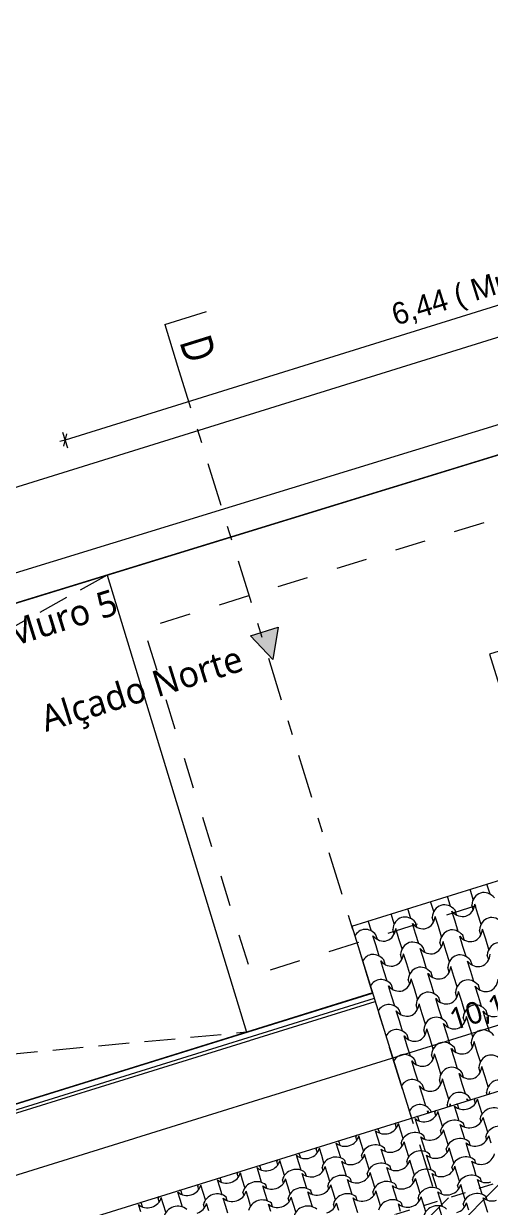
# Model space of a CAD drawing. Header units: metres. Extents: x -111189 to -108577, y -72951 to -72647.
# Drawn here: x -111171.56 to -111168.35, y -72918.07 to -72909.94 of the extents above; entities that cross this region are included whole.
import ezdxf

# ---------------------------------------------------------------- set-up
doc = ezdxf.new("R2010")
doc.units = ezdxf.units.M
doc.header["$MEASUREMENT"] = 0
doc.set_wipeout_variables(frame=1)
for name, pattern in [('Dashed', [0.423333, 0.211667, -0.211667]), ('Escondido', [0.3175, 0.211667, -0.105833]), ('OTK - Traço Ponto', [0.2, 0.1, -0.05, 0, -0.05]), ('OTK - Traço Ponto CORTES_ALÇ', [0.6, 0.3, -0.15, 0, -0.15]), ('Wipeout_Contour', [1, 0, -1])]:
    doc.linetypes.add(name, pattern=pattern)
for name, color, linetype in [('00 - Cotas Implantação', 7, 'Continuous'), ('00 - DESENHO 2D', 7, 'Continuous'), ('00 - Muros - Pormenores', 7, 'Continuous'), ('02 - PASSEIOS', 7, 'Continuous'), ('03 - COBERTURA', 7, 'Continuous'), ('03 - LAJES', 7, 'Continuous'), ('06 - ESCADAS _ GUARDAS', 7, 'Continuous'), ('07 - MUROS', 7, 'Continuous'), ('12 - COTAS ALTIMÉTRICAS', 7, 'Continuous'), ('13 - IMPLANTAÇÃO (apoio).Layer Apoio', 7, 'Continuous'), ('14 - ALÇADOS.Marcadores', 7, 'Continuous'), ('14 - CORTES.Marcadores', 7, 'Continuous')]:
    doc.layers.add(name, color=color, linetype=linetype)
doc.styles.add('ESTILO_GERADO_2', font='malgunsl.ttf')
doc.styles.add('ESTILO_GERADO_3', font='AGENCYR.TTF')
doc.styles.add('ESTILO_GERADO_4', font='malgunsl.ttf', dxfattribs={"width": 0.8})
doc.dimstyles.new('ESTILO_GERADO__1', dxfattribs={"dimtxt": 0.15, "dimasz": 0.095, "dimexe": 0.18, "dimexo": 0.5, "dimgap": 0, "dimtad": 1, "dimzin": 0, "dimdsep": 46, "dimtxsty": 'ESTILO_GERADO_2', "dimblk": 'ARROWHEAD_2', "dimblk1": 'ARROWHEAD_2', "dimblk2": 'ARROWHEAD_2', "dimcen": 0.09, "dimclrd": 7, "dimclre": 7, "dimclrt": 7, "dimadec": 0, "dimazin": 0, "dimtfac": 1, "dimtdec": 4, "dimtmove": 0, "dimatfit": 3, "dimfxl": 1, "dimtolj": 1, "dimtzin": 0, "dimarcsym": 0})
doc.dimstyles.new('ESTILO_GERADO__2', dxfattribs={"dimtxt": 0.15, "dimasz": 0.057, "dimexe": 0.18, "dimexo": 0.05, "dimgap": 0, "dimtad": 1, "dimzin": 0, "dimdsep": 46, "dimtxsty": 'ESTILO_GERADO_3', "dimblk": 'ARROWHEAD_2', "dimblk1": 'ARROWHEAD_2', "dimblk2": 'ARROWHEAD_2', "dimcen": 0.09, "dimclrd": 7, "dimclre": 7, "dimclrt": 7, "dimadec": 0, "dimazin": 0, "dimtfac": 1, "dimtdec": 4, "dimtmove": 0, "dimatfit": 3, "dimfxl": 1, "dimtolj": 1, "dimtzin": 0, "dimarcsym": 0})

# ---------------------------------------------------------------- blocks, each defined once
blk = doc.blocks.new('Malha_4_1', base_point=(-111170.9885, -72913.7301))
at = {"color": 254, "linetype": 'Wipeout_Contour', "lineweight": 0, "ltscale": 664729.494816}
blk.add_wipeout([(-111170.9885, -72913.7301), (-111169.5848, -72918.303), (-111163.4662, -72916.4009), (-111164.8874, -72911.8291), (-111165.9179, -72912.1735)], dxfattribs=at).dxf.layer = '07 - MUROS'
at = {"layer": '07 - MUROS', "color": 7, "linetype": 'Continuous', "lineweight": 13, "flags": 128}
blk.add_lwpolyline([(-111169.1639, -72916.6002), (-111170.0304, -72916.8695), (-111170.9885, -72913.7301), (-111165.9179, -72912.1735), (-111164.8874, -72911.8291), (-111163.9118, -72914.9675), (-111165.4397, -72915.4424)], dxfattribs=at)
blk = doc.blocks.new('Malha_8_1', base_point=(-111182.45, -72914.5203))
at = {"color": 254, "linetype": 'Wipeout_Contour', "lineweight": 0, "ltscale": 1861428.278801215}
blk.add_wipeout([(-111182.45, -72914.5203), (-111181.1398, -72916.9324), (-111179.283, -72920.3506), (-111178.6992, -72921.4255), (-111173.1932, -72931.5618), (-111171.3979, -72934.867), (-111163.9365, -72948.6033), (-111162.5896, -72948.18), (-111170.1617, -72934.1975), (-111171.9536, -72930.8885), (-111177.4458, -72920.7467), (-111178.0283, -72919.6711), (-111179.8807, -72916.2505), (-111181.0503, -72914.0907)], dxfattribs=at).dxf.layer = '02 - PASSEIOS'
blk = doc.blocks.new('Malha_12_1', base_point=(-111174.3436, -72914.76))
at = {"color": 254, "linetype": 'Wipeout_Contour', "lineweight": 0, "ltscale": 1063623.728961419}
blk.add_wipeout([(-111174.3436, -72914.76), (-111178.4921, -72916.0334), (-111177.5091, -72919.1956), (-111176.2586, -72918.8068), (-111170.9415, -72917.1539), (-111170.4962, -72918.5863), (-111169.5848, -72918.303), (-111170.9885, -72913.7301)], dxfattribs=at).dxf.layer = '07 - MUROS'
at = {"layer": '07 - MUROS', "color": 7, "linetype": 'Continuous', "lineweight": 13, "flags": 128}
blk.add_lwpolyline([(-111174.3436, -72914.76), (-111170.9885, -72913.7301), (-111170.03, -72916.8706), (-111170.9415, -72917.1539), (-111170.9415, -72917.1539), (-111176.2586, -72918.8068), (-111177.5091, -72919.1956), (-111178.4921, -72916.0334)], close=True, dxfattribs=at)
blk = doc.blocks.new('Laje_10_1', base_point=(-111163.6747, -72914.895))
at = {"layer": '03 - LAJES', "color": 7, "linetype": 'Continuous', "lineweight": 13, "flags": 128}
blk.add_lwpolyline([(-111173.1109, -72919.3991), (-111173.4069, -72919.4911), (-111173.8522, -72918.0588), (-111169.1635, -72916.6012)], dxfattribs=at)
blk = doc.blocks.new('Guarda_7_1', base_point=(-110957.0649, -73026.2797))
at = {"layer": '06 - ESCADAS _ GUARDAS', "color": 254, "linetype": 'Continuous', "lineweight": 13}
for p, q in [((-111169.1517, -72916.6394), (-111173.827, -72918.0928)), ((-111173.8211, -72918.1119), (-111169.1457, -72916.6585)), ((-111173.827, -72918.0928), (-111176.6268, -72918.9632)), ((-111176.6208, -72918.9823), (-111173.8211, -72918.1119)), ((-111176.6268, -72918.9632), (-111176.6208, -72918.9823))]:
    blk.add_line(p, q, dxfattribs=at)
at = {"layer": '06 - ESCADAS _ GUARDAS', "color": 7, "linetype": 'Continuous', "lineweight": 13}
for p, q in [((-111169.1517, -72916.6394), (-111173.827, -72918.0928)), ((-111173.8211, -72918.1119), (-111169.1457, -72916.6585)), ((-111173.827, -72918.0928), (-111176.6268, -72918.9632)), ((-111176.6208, -72918.9823), (-111173.8211, -72918.1119)), ((-111176.6268, -72918.9632), (-111176.6208, -72918.9823))]:
    blk.add_line(p, q, dxfattribs=at)
blk = doc.blocks.new('*D89', base_point=(-110957.0649, -73026.2797))
at = {"layer": '00 - Muros - Pormenores', "color": 7, "linetype": 'Continuous', "lineweight": 5, "transparency": 16777216}
for p, q in [((-111165.0815, -72911.0361), (-111165.0481, -72911.1435)), ((-111165.0648, -72911.0898), (-111180.038, -72915.7444)), ((-111165.0744, -72911.1321), (-111165.0553, -72911.0476)), ((-111165.0298, -72911.0789), (-111165.0648, -72911.0898)), ((-111180.038, -72915.7444), (-111180.073, -72915.7553)), ((-111180.0547, -72915.6907), (-111180.0213, -72915.7981)), ((-111180.0284, -72915.7022), (-111180.0475, -72915.7866))]:
    blk.add_line(p, q, dxfattribs=at)
at = {"layer": '00 - Muros - Pormenores', "color": 7, "lineweight": 5, "transparency": 16777216, "insert": (-111172.7122, -72913.4357), "char_height": 0.15, "attachment_point": 7, "rotation": 17.26851, "style": 'ESTILO_GERADO_3'}
blk.add_mtext('\\A1;{\\pql;\\fAgency FB|b0|i0|c0|p0;\\W1.000000;15,68}', dxfattribs=at)
blk = doc.blocks.new('ARROWHEAD_2')
at = {"color": 0, "linetype": 'Continuous', "lineweight": 0}
for p, q in [((0, 0), (-1, 0)), ((-0.378, -0.655), (0.378, 0.655))]:
    blk.add_line(p, q, dxfattribs=at)
blk = doc.blocks.new('*D90', base_point=(-110957.0649, -73026.2797))
at = {"layer": '00 - Muros - Pormenores', "color": 7, "linetype": 'Continuous', "lineweight": 5, "transparency": 16777216}
for p, q in [((-111165.1437, -72910.8362), (-111165.1103, -72910.9436)), ((-111165.1365, -72910.9321), (-111165.1174, -72910.8476)), ((-111165.092, -72910.879), (-111165.127, -72910.8899)), ((-111165.127, -72910.8899), (-111171.2771, -72912.8017)), ((-111171.2938, -72912.748), (-111171.2604, -72912.8554)), ((-111171.2771, -72912.8017), (-111171.3121, -72912.8126)), ((-111171.2676, -72912.7595), (-111171.2866, -72912.8439))]:
    blk.add_line(p, q, dxfattribs=at)
at = {"layer": '00 - Muros - Pormenores', "color": 7, "lineweight": 5, "transparency": 16777216, "insert": (-111168.9896, -72912.0592), "char_height": 0.15, "attachment_point": 7, "rotation": 17.26851, "style": 'ESTILO_GERADO_3'}
blk.add_mtext('\\A1;{\\pql;\\fAgency FB|b0|i0|c0|p0;\\W1.000000;6,44 ( Muralha de suporte)}', dxfattribs=at)
blk = doc.blocks.new('Cotas de Nível_4_1', base_point=(-111168.1664, -72914.4082))
at = {"layer": '12 - COTAS ALTIMÉTRICAS', "color": 7, "linetype": 'Continuous', "lineweight": 5, "flags": 128}
blk.add_lwpolyline([(-111168.3586, -72914.2721), (-111168.2142, -72914.7364), (-111168.0164, -72914.6749), (-111168.1608, -72914.2106)], close=True, dxfattribs=at)
at = {"layer": '12 - COTAS ALTIMÉTRICAS', "color": 7, "lineweight": 5, "insert": (-111168.3228, -72914.2909), "char_height": 0.15, "attachment_point": 7, "rotation": 287.26851, "style": 'ESTILO_GERADO_3'}
blk.add_mtext('\\A1;{\\pql;\\fAgency FB|b0|i0|c0|p0;\\W1.000000;+37,50}', dxfattribs=at)
blk = doc.blocks.new('Alçado_4_1', base_point=(-111181.6929, -72917.7816))
at = {"layer": '14 - ALÇADOS.Marcadores', "linetype": 'Continuous', "lineweight": 5}
blk.add_hatch(color=7, dxfattribs=at).paths.add_polyline_path([(-111170.0028, -72914.1475), (-111169.8479, -72914.3088), (-111169.8118, -72914.0882)])
at = {"layer": '14 - ALÇADOS.Marcadores', "color": 7, "linetype": 'Continuous', "lineweight": 5, "flags": 128}
blk.add_lwpolyline([(-111170.0028, -72914.1475), (-111169.8118, -72914.0882), (-111169.8479, -72914.3088)], close=True, dxfattribs=at)
at = {"layer": '14 - ALÇADOS.Marcadores', "color": 7, "lineweight": 5, "insert": (-111171.3909, -72914.8657), "char_height": 0.18, "attachment_point": 7, "rotation": 17.26851, "style": 'ESTILO_GERADO_2'}
blk.add_mtext('\\A1;{\\pql;\\pt0;\\fMalgun Gothic Semilight|b0|i0|c0|p0;\\W1.000000;Alçado Norte}', dxfattribs=at)
blk = doc.blocks.new('Alçado_9_1', base_point=(-111164.7834, -72912.141))
at = {"layer": '00 - Muros - Pormenores', "linetype": 'Continuous', "lineweight": 5}
blk.add_hatch(color=7, dxfattribs=at).paths.add_polyline_path([(-111172.5945, -72914.5692), (-111172.7493, -72914.4079), (-111172.7855, -72914.6286)])
at = {"layer": '00 - Muros - Pormenores', "color": 7, "linetype": 'Continuous', "lineweight": 5, "flags": 128}
blk.add_lwpolyline([(-111172.5945, -72914.5692), (-111172.7855, -72914.6286), (-111172.7493, -72914.4079)], close=True, dxfattribs=at)
at = {"layer": '00 - Muros - Pormenores', "color": 7, "lineweight": 5, "insert": (-111172.5331, -72914.5645), "char_height": 0.18, "attachment_point": 7, "rotation": 17.26851, "style": 'ESTILO_GERADO_2'}
blk.add_mtext('\\A1;{\\pql;\\pt0;\\fMalgun Gothic Semilight|b0|i0|c0|p0;\\W1.000000;Alçado - Muro 5}', dxfattribs=at)
blk = doc.blocks.new('Viga_16_1', base_point=(-111165.5824, -72914.9833))
at = {"layer": '03 - COBERTURA', "color": 7, "linetype": 'Continuous', "lineweight": 13}
for q in [(-111165.5824, -72914.9833), (-111168.8964, -72917.4607)]:
    blk.add_line((-111169.3066, -72916.141), q, dxfattribs=at)
at = {"layer": '03 - COBERTURA', "color": 253, "linetype": 'Continuous', "lineweight": 9}
for p, q in [((-111168.4705, -72915.9576), (-111168.4922, -72915.8879)), ((-111168.3557, -72915.9219), (-111168.3774, -72915.8522)), ((-111168.7422, -72916.0421), (-111168.7638, -72915.9723)), ((-111168.6273, -72916.0064), (-111168.649, -72915.9366)), ((-111168.4714, -72916.0287), (-111168.4814, -72915.9966)), ((-111168.4387, -72916.0599), (-111168.4604, -72915.9901)), ((-111169.0138, -72916.1265), (-111169.0355, -72916.0568)), ((-111168.899, -72916.0908), (-111168.9207, -72916.0211)), ((-111168.7431, -72916.1132), (-111168.7531, -72916.0811)), ((-111168.7104, -72916.1443), (-111168.7321, -72916.0746)), ((-111168.5956, -72916.1086), (-111168.6172, -72916.0389)), ((-111168.5863, -72916.0644), (-111168.5962, -72916.0323)), ((-111168.417, -72916.1296), (-111168.4387, -72916.0599)), ((-111169.1707, -72916.1753), (-111169.1923, -72916.1055)), ((-111169.0148, -72916.1976), (-111169.0247, -72916.1655)), ((-111168.982, -72916.2288), (-111169.0037, -72916.159)), ((-111168.8672, -72916.1931), (-111168.8889, -72916.1233)), ((-111168.8579, -72916.1489), (-111168.8679, -72916.1168)), ((-111168.6887, -72916.2141), (-111168.7104, -72916.1443)), ((-111168.5739, -72916.1784), (-111168.5956, -72916.1086)), ((-111168.418, -72916.2007), (-111168.4279, -72916.1686)), ((-111168.3852, -72916.2319), (-111168.4069, -72916.1621)), ((-111169.1389, -72916.2775), (-111169.1606, -72916.2078)), ((-111169.1296, -72916.2333), (-111169.1395, -72916.2012)), ((-111168.9603, -72916.2985), (-111168.982, -72916.2288)), ((-111168.8455, -72916.2628), (-111168.8672, -72916.1931)), ((-111168.6569, -72916.3163), (-111168.6786, -72916.2466)), ((-111168.5421, -72916.2806), (-111168.5638, -72916.2109)), ((-111168.5328, -72916.2364), (-111168.5428, -72916.2043)), ((-111168.3636, -72916.3016), (-111168.3852, -72916.2319)), ((-111169.1172, -72916.3473), (-111169.1389, -72916.2775)), ((-111168.9286, -72916.4008), (-111168.9502, -72916.331)), ((-111168.8137, -72916.3651), (-111168.8354, -72916.2953)), ((-111168.8044, -72916.3209), (-111168.8144, -72916.2888)), ((-111168.6896, -72916.2852), (-111168.6996, -72916.2531)), ((-111168.6352, -72916.3861), (-111168.6569, -72916.3163)), ((-111168.5204, -72916.3504), (-111168.5421, -72916.2806)), ((-111169.0854, -72916.4495), (-111169.1071, -72916.3798)), ((-111169.0761, -72916.4053), (-111169.0861, -72916.3732)), ((-111168.9613, -72916.3696), (-111168.9713, -72916.3375)), ((-111168.9069, -72916.4705), (-111168.9286, -72916.4008)), ((-111168.7921, -72916.4348), (-111168.8137, -72916.3651)), ((-111168.4886, -72916.4526), (-111168.5103, -72916.3829)), ((-111168.4793, -72916.4084), (-111168.4893, -72916.3763)), ((-111168.3645, -72916.3727), (-111168.3745, -72916.3406)), ((-111169.0637, -72916.5193), (-111169.0854, -72916.4495)), ((-111168.7603, -72916.5371), (-111168.782, -72916.4673)), ((-111168.751, -72916.4929), (-111168.7609, -72916.4608)), ((-111168.6362, -72916.4572), (-111168.6461, -72916.4251)), ((-111168.6034, -72916.4883), (-111168.6251, -72916.4186)), ((-111168.5817, -72916.5581), (-111168.6034, -72916.4883)), ((-111168.4669, -72916.5224), (-111168.4886, -72916.4526)), ((-111169.0319, -72916.6215), (-111169.0536, -72916.5518)), ((-111169.0226, -72916.5773), (-111169.0326, -72916.5452)), ((-111168.9078, -72916.5416), (-111168.9178, -72916.5095)), ((-111168.8751, -72916.5728), (-111168.8968, -72916.503)), ((-111168.8534, -72916.6425), (-111168.8751, -72916.5728)), ((-111168.7386, -72916.6068), (-111168.7603, -72916.5371)), ((-111168.4351, -72916.6246), (-111168.4568, -72916.5549)), ((-111168.4259, -72916.5804), (-111168.4358, -72916.5483)), ((-111169.0102, -72916.6913), (-111169.0319, -72916.6215)), ((-111168.7068, -72916.7091), (-111168.7285, -72916.6393)), ((-111168.6975, -72916.6649), (-111168.7075, -72916.6328)), ((-111168.5827, -72916.6292), (-111168.5927, -72916.5971)), ((-111168.55, -72916.6603), (-111168.5716, -72916.5906)), ((-111168.4135, -72916.6944), (-111168.4351, -72916.6246)), ((-111168.9785, -72916.7935), (-111169.0001, -72916.7238)), ((-111168.9692, -72916.7493), (-111168.9791, -72916.7172)), ((-111168.8544, -72916.7136), (-111168.8643, -72916.6815)), ((-111168.8216, -72916.7448), (-111168.8433, -72916.675)), ((-111168.6851, -72916.7788), (-111168.7068, -72916.7091)), ((-111168.5283, -72916.7301), (-111168.55, -72916.6603)), ((-111168.3817, -72916.7966), (-111168.4034, -72916.7269)), ((-111168.3724, -72916.7524), (-111168.3824, -72916.7203)), ((-111168.9568, -72916.8633), (-111168.9785, -72916.7935)), ((-111168.7999, -72916.8145), (-111168.8216, -72916.7448)), ((-111168.6533, -72916.8811), (-111168.675, -72916.8113)), ((-111168.644, -72916.8369), (-111168.654, -72916.8048)), ((-111168.5292, -72916.8012), (-111168.5392, -72916.7691)), ((-111168.4965, -72916.8323), (-111168.5182, -72916.7626)), ((-111168.36, -72916.8664), (-111168.3817, -72916.7966)), ((-111168.925, -72916.9655), (-111168.9467, -72916.8958)), ((-111168.9157, -72916.9213), (-111168.9257, -72916.8892)), ((-111168.8009, -72916.8856), (-111168.8109, -72916.8535)), ((-111168.7682, -72916.9168), (-111168.7898, -72916.847)), ((-111168.6317, -72916.9508), (-111168.6533, -72916.8811)), ((-111168.4748, -72916.9021), (-111168.4965, -72916.8323)), ((-111168.9033, -72917.0353), (-111168.925, -72916.9655)), ((-111168.7465, -72916.9865), (-111168.7682, -72916.9168)), ((-111168.5999, -72917.0531), (-111168.6216, -72916.9833)), ((-111168.5906, -72917.0089), (-111168.6005, -72916.9768)), ((-111168.4758, -72916.9732), (-111168.4857, -72916.9411)), ((-111168.443, -72917.0043), (-111168.4647, -72916.9346)), ((-111168.8622, -72917.0933), (-111168.8722, -72917.0612)), ((-111168.7474, -72917.0576), (-111168.7574, -72917.0255)), ((-111168.7147, -72917.0888), (-111168.7364, -72917.019)), ((-111168.5782, -72917.1228), (-111168.5999, -72917.0531)), ((-111168.4213, -72917.0741), (-111168.443, -72917.0043)), ((-111168.8715, -72917.1375), (-111168.8932, -72917.0678)), ((-111168.8498, -72917.2073), (-111168.8715, -72917.1375)), ((-111168.693, -72917.1585), (-111168.7147, -72917.0888)), ((-111168.4223, -72917.1452), (-111168.4323, -72917.1131)), ((-111168.3896, -72917.1763), (-111168.4112, -72917.1066)), ((-111168.6939, -72917.2296), (-111168.7039, -72917.1975)), ((-111168.6612, -72917.2608), (-111168.6829, -72917.191)), ((-111168.5464, -72917.2251), (-111168.5681, -72917.1553)), ((-111168.5371, -72917.1809), (-111168.5471, -72917.1488)), ((-111168.5247, -72917.2948), (-111168.5464, -72917.2251)), ((-111168.3679, -72917.2461), (-111168.3896, -72917.1763)), ((-111168.8181, -72917.3095), (-111168.8397, -72917.2398)), ((-111168.8088, -72917.2653), (-111168.8187, -72917.2332)), ((-111168.6395, -72917.3305), (-111168.6612, -72917.2608)), ((-111168.3746, -72917.2985), (-111168.3788, -72917.2851)), ((-111168.7964, -72917.3793), (-111168.8181, -72917.3095)), ((-111168.6463, -72917.3829), (-111168.6504, -72917.3695)), ((-111168.6253, -72917.3764), (-111168.6294, -72917.363)), ((-111168.5105, -72917.3407), (-111168.5146, -72917.3273)), ((-111168.4894, -72917.3342), (-111168.4936, -72917.3208)), ((-111168.7821, -72917.4251), (-111168.7863, -72917.4118)), ((-111168.7611, -72917.4186), (-111168.7653, -72917.4052)), ((-111168.4472, -72917.9493), (-111168.4473, -72917.9488)), ((-111168.604, -72917.9981), (-111168.6042, -72917.9975))]:
    blk.add_line(p, q, dxfattribs=at)
for centre, major_axis, start_param, end_param in [((-111168.3883, -72916.0195), (-0.0327, 0.1052), 5.178468, 7.387902), ((-111168.66, -72916.104), (-0.0327, 0.1052), 5.178468, 7.387902), ((-111168.554, -72915.9666), (-0.0329, 0.1058), 3.144569, 4.24135), ((-111168.9316, -72916.1884), (-0.0327, 0.1052), 5.178468, 7.387902), ((-111168.8257, -72916.051), (-0.0329, 0.1058), 3.144569, 4.24135), ((-111168.5535, -72915.9664), (-0.0329, 0.1058), 2.041835, 3.138617), ((-111168.3348, -72916.1915), (-0.0327, 0.1052), 5.178468, 7.387902), ((-111169.2033, -72916.2729), (-0.0327, 0.1052), 5.178468, 6.98744), ((-111169.0973, -72916.1355), (-0.0329, 0.1058), 3.144569, 4.24135), ((-111168.8251, -72916.0508), (-0.0329, 0.1058), 2.041835, 3.138617), ((-111168.6065, -72916.276), (-0.0327, 0.1052), 5.178468, 7.387902), ((-111168.5005, -72916.1386), (-0.0329, 0.1058), 3.144569, 4.24135), ((-111169.0968, -72916.1353), (-0.0329, 0.1058), 2.041835, 3.138617), ((-111168.8781, -72916.3604), (-0.0327, 0.1052), 5.178468, 7.387902), ((-111168.7722, -72916.223), (-0.0329, 0.1058), 3.144569, 4.24135), ((-111168.5, -72916.1384), (-0.0329, 0.1058), 2.041835, 3.138617), ((-111168.2814, -72916.3635), (-0.0327, 0.1052), 5.178468, 7.387902), ((-111169.0439, -72916.3075), (-0.0329, 0.1058), 3.144569, 4.24135), ((-111168.7717, -72916.2228), (-0.0329, 0.1058), 2.041835, 3.138617), ((-111168.553, -72916.448), (-0.0327, 0.1052), 5.178468, 7.387902), ((-111169.1498, -72916.4449), (-0.0327, 0.1052), 5.178468, 6.98744), ((-111169.0433, -72916.3073), (-0.0329, 0.1058), 2.041835, 3.138617), ((-111168.4465, -72916.3104), (-0.0329, 0.1058), 2.041835, 3.138617), ((-111168.4471, -72916.3106), (-0.0329, 0.1058), 3.144569, 4.24135), ((-111168.8247, -72916.5324), (-0.0327, 0.1052), 5.178468, 7.387902), ((-111168.7182, -72916.3948), (-0.0329, 0.1058), 2.041835, 3.138617), ((-111168.7187, -72916.395), (-0.0329, 0.1058), 3.144569, 4.24135), ((-111169.0963, -72916.6169), (-0.0327, 0.1052), 5.178468, 6.98744), ((-111168.9899, -72916.4793), (-0.0329, 0.1058), 2.041835, 3.138617), ((-111168.9904, -72916.4795), (-0.0329, 0.1058), 3.144569, 4.24135), ((-111168.4995, -72916.62), (-0.0327, 0.1052), 5.178468, 7.387902), ((-111168.3931, -72916.4824), (-0.0329, 0.1058), 2.041835, 3.138617), ((-111168.3936, -72916.4826), (-0.0329, 0.1058), 3.144569, 4.24135), ((-111168.7712, -72916.7044), (-0.0327, 0.1052), 5.178468, 7.387902), ((-111168.6647, -72916.5668), (-0.0329, 0.1058), 2.041835, 3.138617), ((-111168.6653, -72916.567), (-0.0329, 0.1058), 3.144569, 4.24135), ((-111169.0429, -72916.7889), (-0.0327, 0.1052), 5.178468, 6.98744), ((-111168.9364, -72916.6513), (-0.0329, 0.1058), 2.041835, 3.138617), ((-111168.9369, -72916.6515), (-0.0329, 0.1058), 3.144569, 4.24135), ((-111168.4461, -72916.792), (-0.0327, 0.1052), 5.178468, 7.387902), ((-111168.3396, -72916.6544), (-0.0329, 0.1058), 2.041835, 3.138617), ((-111168.7177, -72916.8764), (-0.0327, 0.1052), 5.178468, 7.387902), ((-111168.6113, -72916.7388), (-0.0329, 0.1058), 2.041835, 3.138617), ((-111168.6118, -72916.739), (-0.0329, 0.1058), 3.144569, 4.24135), ((-111168.9894, -72916.9609), (-0.0327, 0.1052), 5.178468, 6.98744), ((-111168.8829, -72916.8233), (-0.0329, 0.1058), 2.041835, 3.138617), ((-111168.8834, -72916.8235), (-0.0329, 0.1058), 3.144569, 4.24135), ((-111168.3926, -72916.964), (-0.0327, 0.1052), 5.178468, 7.387902), ((-111168.6643, -72917.0484), (-0.0327, 0.1052), 5.178468, 7.387902), ((-111168.5578, -72916.9108), (-0.0329, 0.1058), 2.041835, 3.138617), ((-111168.5583, -72916.911), (-0.0329, 0.1058), 3.144569, 4.24135), ((-111168.9359, -72917.1329), (-0.0327, 0.1052), 5.178468, 6.98744), ((-111168.83, -72916.9955), (-0.0329, 0.1058), 3.144569, 4.24135), ((-111168.3391, -72917.136), (-0.0327, 0.1052), 5.178468, 7.387902), ((-111168.8295, -72916.9953), (-0.0329, 0.1058), 2.041835, 3.138617), ((-111168.6108, -72917.2204), (-0.0327, 0.1052), 5.178468, 7.387902), ((-111168.5049, -72917.083), (-0.0329, 0.1058), 3.144569, 4.24135), ((-111168.8825, -72917.3049), (-0.0327, 0.1052), 5.178468, 6.98744), ((-111168.7765, -72917.1675), (-0.0329, 0.1058), 3.144569, 4.24135), ((-111168.5043, -72917.0828), (-0.0329, 0.1058), 2.041835, 3.138617), ((-111168.2857, -72917.308), (-0.0327, 0.1052), 5.178468, 7.387902), ((-111168.776, -72917.1673), (-0.0329, 0.1058), 2.041835, 3.138617), ((-111168.5573, -72917.3924), (-0.0327, 0.1052), 5.178468, 7.387902), ((-111168.4514, -72917.255), (-0.0329, 0.1058), 4.093311, 4.24135), ((-111168.829, -72917.4769), (-0.0327, 0.1052), 5.178468, 6.98744), ((-111168.723, -72917.3395), (-0.0329, 0.1058), 4.093311, 4.24135), ((-111168.4509, -72917.2548), (-0.0329, 0.1058), 2.041835, 2.189874), ((-111168.7225, -72917.3393), (-0.0329, 0.1058), 2.041835, 2.189874)]:
    blk.add_ellipse(centre, major_axis=major_axis, ratio=0.834649, start_param=start_param, end_param=end_param, dxfattribs=at)
blk = doc.blocks.new('*X118', base_point=(-110957.0649, -73026.2797))
at = {"layer": '03 - COBERTURA', "color": 253, "linetype": 'Continuous', "lineweight": 9}
for p, q in [((-111168.583, -72917.4298), (-111168.5989, -72917.3788)), ((-111168.5706, -72917.3957), (-111168.5778, -72917.3723)), ((-111168.4557, -72917.36), (-111168.463, -72917.3366)), ((-111168.4262, -72917.381), (-111168.442, -72917.33)), ((-111168.4103, -72917.4321), (-111168.4262, -72917.381)), ((-111168.8547, -72917.5142), (-111168.8705, -72917.4632)), ((-111168.8422, -72917.4802), (-111168.8495, -72917.4567)), ((-111168.7274, -72917.4445), (-111168.7347, -72917.421)), ((-111168.6978, -72917.4655), (-111168.7137, -72917.4145)), ((-111168.682, -72917.5165), (-111168.6978, -72917.4655)), ((-111168.5671, -72917.4808), (-111168.583, -72917.4298)), ((-111168.4166, -72917.4858), (-111168.4239, -72917.4624)), ((-111168.3871, -72917.5068), (-111168.4029, -72917.4558)), ((-111169.1263, -72917.5987), (-111169.1422, -72917.5477)), ((-111169.1139, -72917.5646), (-111169.1212, -72917.5412)), ((-111168.9991, -72917.5289), (-111169.0063, -72917.5055)), ((-111168.9695, -72917.5499), (-111168.9853, -72917.4989)), ((-111168.9536, -72917.601), (-111168.9695, -72917.5499)), ((-111168.8388, -72917.5653), (-111168.8547, -72917.5142)), ((-111168.6883, -72917.5703), (-111168.6956, -72917.5468)), ((-111168.6587, -72917.5913), (-111168.6746, -72917.5403)), ((-111168.5439, -72917.5556), (-111168.5598, -72917.5046)), ((-111168.5314, -72917.5215), (-111168.5387, -72917.498)), ((-111168.3712, -72917.5578), (-111168.3871, -72917.5068)), ((-111169.398, -72917.6831), (-111169.4138, -72917.6321)), ((-111169.3855, -72917.6491), (-111169.3928, -72917.6256)), ((-111169.2707, -72917.6134), (-111169.278, -72917.5899)), ((-111169.2411, -72917.6344), (-111169.257, -72917.5834)), ((-111169.2253, -72917.6854), (-111169.2411, -72917.6344)), ((-111169.1105, -72917.6497), (-111169.1263, -72917.5987)), ((-111168.9599, -72917.6547), (-111168.9672, -72917.6312)), ((-111168.9304, -72917.6757), (-111168.9462, -72917.6247)), ((-111168.8156, -72917.64), (-111168.8314, -72917.589)), ((-111168.8031, -72917.6059), (-111168.8104, -72917.5825)), ((-111168.6429, -72917.6423), (-111168.6587, -72917.5913)), ((-111168.528, -72917.6066), (-111168.5439, -72917.5556)), ((-111168.5048, -72917.6814), (-111168.5206, -72917.6304)), ((-111168.4923, -72917.6473), (-111168.4996, -72917.6238)), ((-111168.3775, -72917.6116), (-111168.3848, -72917.5881)), ((-111168.3479, -72917.6326), (-111168.3638, -72917.5816)), ((-111169.6572, -72917.7335), (-111169.6645, -72917.71)), ((-111169.5424, -72917.6978), (-111169.5497, -72917.6744)), ((-111169.5128, -72917.7188), (-111169.5286, -72917.6678)), ((-111169.3821, -72917.7342), (-111169.398, -72917.6831)), ((-111169.2316, -72917.7391), (-111169.2389, -72917.7157)), ((-111169.202, -72917.7602), (-111169.2179, -72917.7092)), ((-111169.0872, -72917.7245), (-111169.1031, -72917.6735)), ((-111169.0748, -72917.6904), (-111169.0821, -72917.6669)), ((-111168.9145, -72917.7267), (-111168.9304, -72917.6757)), ((-111168.7997, -72917.6911), (-111168.8156, -72917.64)), ((-111168.7764, -72917.7658), (-111168.7923, -72917.7148)), ((-111168.764, -72917.7317), (-111168.7713, -72917.7083)), ((-111168.6492, -72917.696), (-111168.6565, -72917.6726)), ((-111168.6196, -72917.7171), (-111168.6355, -72917.6661)), ((-111168.4889, -72917.7324), (-111168.5048, -72917.6814)), ((-111169.9288, -72917.8179), (-111169.9361, -72917.7945)), ((-111169.814, -72917.7823), (-111169.8213, -72917.7588)), ((-111169.7844, -72917.8033), (-111169.8003, -72917.7523)), ((-111169.6696, -72917.7676), (-111169.6855, -72917.7166)), ((-111169.6538, -72917.8186), (-111169.6696, -72917.7676)), ((-111169.4969, -72917.7699), (-111169.5128, -72917.7188)), ((-111169.4737, -72917.8446), (-111169.4895, -72917.7936)), ((-111169.3589, -72917.8089), (-111169.3747, -72917.7579)), ((-111169.3464, -72917.7748), (-111169.3537, -72917.7514)), ((-111169.1862, -72917.8112), (-111169.202, -72917.7602)), ((-111169.0713, -72917.7755), (-111169.0872, -72917.7245)), ((-111169.0357, -72917.8162), (-111169.043, -72917.7927)), ((-111168.9208, -72917.7805), (-111168.9281, -72917.757)), ((-111168.8913, -72917.8015), (-111168.9071, -72917.7505)), ((-111168.7606, -72917.8168), (-111168.7764, -72917.7658)), ((-111168.6037, -72917.7681), (-111168.6196, -72917.7171)), ((-111168.5805, -72917.8429), (-111168.5964, -72917.7918)), ((-111168.4657, -72917.8072), (-111168.4815, -72917.7562)), ((-111168.4532, -72917.7731), (-111168.4605, -72917.7496)), ((-111170.0857, -72917.8667), (-111170.093, -72917.8433)), ((-111170.0561, -72917.8877), (-111170.072, -72917.8367)), ((-111169.9413, -72917.852), (-111169.9571, -72917.801)), ((-111169.9254, -72917.9031), (-111169.9413, -72917.852)), ((-111169.7686, -72917.8543), (-111169.7844, -72917.8033)), ((-111169.7453, -72917.9291), (-111169.7612, -72917.8781)), ((-111169.6305, -72917.8934), (-111169.6464, -72917.8424)), ((-111169.6181, -72917.8593), (-111169.6254, -72917.8358)), ((-111169.5033, -72917.8236), (-111169.5106, -72917.8001)), ((-111169.4578, -72917.8956), (-111169.4737, -72917.8446)), ((-111169.343, -72917.8599), (-111169.3589, -72917.8089)), ((-111169.3073, -72917.9006), (-111169.3146, -72917.8772)), ((-111169.1925, -72917.8649), (-111169.1998, -72917.8415)), ((-111169.1629, -72917.886), (-111169.1788, -72917.835)), ((-111169.0481, -72917.8503), (-111169.064, -72917.7993)), ((-111169.0322, -72917.9013), (-111169.0481, -72917.8503)), ((-111168.8754, -72917.8525), (-111168.8913, -72917.8015)), ((-111168.8522, -72917.9273), (-111168.868, -72917.8763)), ((-111168.7373, -72917.8916), (-111168.7532, -72917.8406)), ((-111168.7249, -72917.8575), (-111168.7322, -72917.8341)), ((-111168.6101, -72917.8218), (-111168.6174, -72917.7984)), ((-111168.5646, -72917.8939), (-111168.5805, -72917.8429)), ((-111168.4498, -72917.8582), (-111168.4657, -72917.8072)), ((-111168.4141, -72917.8989), (-111168.4214, -72917.8754)), ((-111170.3573, -72917.9512), (-111170.3646, -72917.9277)), ((-111170.3278, -72917.9722), (-111170.3436, -72917.9212)), ((-111170.2129, -72917.9365), (-111170.2288, -72917.8855)), ((-111170.1971, -72917.9875), (-111170.2129, -72917.9365)), ((-111170.2005, -72917.9024), (-111170.2078, -72917.8789)), ((-111170.0402, -72917.9387), (-111170.0561, -72917.8877)), ((-111169.9022, -72917.9778), (-111169.918, -72917.9268)), ((-111169.8897, -72917.9437), (-111169.897, -72917.9203)), ((-111169.7749, -72917.908), (-111169.7822, -72917.8846)), ((-111169.7295, -72917.9801), (-111169.7453, -72917.9291)), ((-111169.6147, -72917.9444), (-111169.6305, -72917.8934)), ((-111169.4642, -72917.9494), (-111169.4714, -72917.9259)), ((-111169.4346, -72917.9704), (-111169.4504, -72917.9194)), ((-111169.3198, -72917.9347), (-111169.3356, -72917.8837)), ((-111169.3039, -72917.9857), (-111169.3198, -72917.9347)), ((-111169.1471, -72917.937), (-111169.1629, -72917.886)), ((-111169.009, -72917.9761), (-111169.0249, -72917.9251)), ((-111168.9966, -72917.942), (-111169.0038, -72917.9185)), ((-111168.8817, -72917.9063), (-111168.889, -72917.8828)), ((-111168.8363, -72917.9783), (-111168.8522, -72917.9273)), ((-111168.7215, -72917.9426), (-111168.7373, -72917.8916)), ((-111168.6858, -72917.9833), (-111168.6931, -72917.9599)), ((-111168.571, -72917.9476), (-111168.5783, -72917.9242)), ((-111168.5414, -72917.9687), (-111168.5573, -72917.9176)), ((-111168.4266, -72917.933), (-111168.4424, -72917.8819)), ((-111168.4107, -72917.984), (-111168.4266, -72917.933)), ((-111170.629, -72918.0356), (-111170.6363, -72918.0121)), ((-111170.5994, -72918.0566), (-111170.6153, -72918.0056)), ((-111170.4846, -72918.0209), (-111170.5005, -72917.9699)), ((-111170.4687, -72918.072), (-111170.4846, -72918.0209)), ((-111170.4722, -72917.9868), (-111170.4794, -72917.9634)), ((-111170.3119, -72918.0232), (-111170.3278, -72917.9722)), ((-111170.1738, -72918.0623), (-111170.1897, -72918.0113)), ((-111170.1614, -72918.0282), (-111170.1687, -72918.0047)), ((-111170.0466, -72917.9925), (-111170.0539, -72917.969)), ((-111170.017, -72918.0135), (-111170.0329, -72917.9625)), ((-111170.0011, -72918.0645), (-111170.017, -72918.0135)), ((-111169.8863, -72918.0288), (-111169.9022, -72917.9778)), ((-111169.7358, -72918.0338), (-111169.7431, -72918.0104)), ((-111169.7062, -72918.0549), (-111169.7221, -72918.0038)), ((-111169.5914, -72918.0192), (-111169.6073, -72917.9682)), ((-111169.5756, -72918.0702), (-111169.5914, -72918.0192)), ((-111169.579, -72917.9851), (-111169.5863, -72917.9616)), ((-111169.4187, -72918.0214), (-111169.4346, -72917.9704)), ((-111169.2807, -72918.0605), (-111169.2965, -72918.0095)), ((-111169.2682, -72918.0264), (-111169.2755, -72918.003)), ((-111169.1534, -72917.9907), (-111169.1607, -72917.9673)), ((-111169.1238, -72918.0118), (-111169.1397, -72917.9607)), ((-111169.108, -72918.0628), (-111169.1238, -72918.0118)), ((-111168.9931, -72918.0271), (-111169.009, -72917.9761)), ((-111168.8426, -72918.0321), (-111168.8499, -72918.0086)), ((-111168.8131, -72918.0531), (-111168.8289, -72918.0021)), ((-111168.6982, -72918.0174), (-111168.7141, -72917.9664)), ((-111168.6824, -72918.0684), (-111168.6982, -72918.0174)), ((-111168.5255, -72918.0197), (-111168.5414, -72917.9687)), ((-111168.3875, -72918.0587), (-111168.4033, -72918.0077)), ((-111168.375, -72918.0247), (-111168.3823, -72918.0012)), ((-111170.7563, -72918.1054), (-111170.7721, -72918.0544)), ((-111170.7438, -72918.0713), (-111170.7511, -72918.0478)), ((-111170.5836, -72918.1076), (-111170.5994, -72918.0566)), ((-111170.3182, -72918.0769), (-111170.3255, -72918.0535)), ((-111170.2887, -72918.098), (-111170.3045, -72918.047)), ((-111170.158, -72918.1133), (-111170.1738, -72918.0623)), ((-111169.8631, -72918.1036), (-111169.8789, -72918.0526)), ((-111169.8506, -72918.0695), (-111169.8579, -72918.0461)), ((-111169.6904, -72918.1059), (-111169.7062, -72918.0549)), ((-111169.4251, -72918.0752), (-111169.4323, -72918.0517)), ((-111169.3955, -72918.0962), (-111169.4113, -72918.0452)), ((-111169.2648, -72918.1115), (-111169.2807, -72918.0605)), ((-111168.9699, -72918.1019), (-111168.9858, -72918.0508)), ((-111168.9575, -72918.0678), (-111168.9647, -72918.0443)), ((-111168.7972, -72918.1041), (-111168.8131, -72918.0531)), ((-111168.5319, -72918.0734), (-111168.5392, -72918.05)), ((-111168.5023, -72918.0944), (-111168.5182, -72918.0434)), ((-111168.3716, -72918.1098), (-111168.3875, -72918.0587))]:
    blk.add_line(p, q, dxfattribs=at)
for centre, major_axis, start_param, end_param in [((-111168.5311, -72917.3192), (0.0883, 0.0274), 3.612631, 4.709413), ((-111168.6455, -72917.4312), (0.0878, 0.0273), 0.466079, 0.612829), ((-111168.5316, -72917.3194), (0.0883, 0.0274), 4.715365, 5.812147), ((-111168.3739, -72917.3468), (0.0878, 0.0273), 2.528763, 2.675513), ((-111168.3348, -72917.4725), (0.0878, 0.0273), 0.466079, 2.675513), ((-111168.8027, -72917.4037), (0.0883, 0.0274), 3.612631, 4.709413), ((-111168.9172, -72917.5156), (0.0878, 0.0273), 0.466079, 0.612829), ((-111168.8033, -72917.4038), (0.0883, 0.0274), 4.715365, 5.812147), ((-111168.6455, -72917.4312), (0.0878, 0.0273), 2.528764, 2.675513), ((-111168.6064, -72917.557), (0.0878, 0.0273), 0.466079, 2.675513), ((-111168.4925, -72917.4452), (0.0883, 0.0274), 4.715365, 5.812147), ((-111169.0744, -72917.4881), (0.0883, 0.0274), 3.612631, 4.709413), ((-111169.1888, -72917.6001), (0.0878, 0.0273), 0.466079, 0.612829), ((-111169.0749, -72917.4883), (0.0883, 0.0274), 4.715365, 5.812147), ((-111168.9172, -72917.5156), (0.0878, 0.0273), 2.528764, 2.675513), ((-111168.7642, -72917.5296), (0.0883, 0.0274), 4.715365, 5.812147), ((-111168.492, -72917.445), (0.0883, 0.0274), 3.612631, 4.709413), ((-111168.2957, -72917.5983), (0.0878, 0.0273), 0.466079, 2.675513), ((-111169.3461, -72917.5726), (0.0883, 0.0274), 3.612631, 4.709413), ((-111169.4605, -72917.6845), (0.0878, 0.0273), 0.466079, 0.612829), ((-111169.3466, -72917.5727), (0.0883, 0.0274), 4.715365, 5.812147), ((-111169.1888, -72917.6001), (0.0878, 0.0273), 2.528764, 2.675513), ((-111169.0358, -72917.6141), (0.0883, 0.0274), 4.715365, 5.812147), ((-111168.8781, -72917.6414), (0.0878, 0.0273), 0.466079, 2.675513), ((-111168.7636, -72917.5295), (0.0883, 0.0274), 3.612631, 4.709413), ((-111168.5673, -72917.6828), (0.0878, 0.0273), 0.466079, 2.675513), ((-111168.4529, -72917.5708), (0.0883, 0.0274), 3.612631, 4.709413), ((-111168.4534, -72917.571), (0.0883, 0.0274), 4.715365, 5.812147), ((-111169.7321, -72917.769), (0.0878, 0.0273), 0.466079, 0.612829), ((-111169.6182, -72917.6572), (0.0883, 0.0274), 4.715365, 5.812147), ((-111169.4605, -72917.6845), (0.0878, 0.0273), 2.528764, 2.675513), ((-111169.3075, -72917.6985), (0.0883, 0.0274), 4.715365, 5.812147), ((-111169.1497, -72917.7259), (0.0878, 0.0273), 0.466079, 2.675513), ((-111169.0353, -72917.6139), (0.0883, 0.0274), 3.612631, 4.709413), ((-111168.839, -72917.7672), (0.0878, 0.0273), 0.466079, 2.675513), ((-111168.7245, -72917.6552), (0.0883, 0.0274), 3.612631, 4.709413), ((-111168.7251, -72917.6554), (0.0883, 0.0274), 4.715365, 5.812147), ((-111168.4143, -72917.6967), (0.0883, 0.0274), 4.715365, 5.812147), ((-111170.0038, -72917.8534), (0.0878, 0.0273), 0.466079, 0.612829), ((-111169.8899, -72917.7416), (0.0883, 0.0274), 4.715365, 5.812147), ((-111169.7321, -72917.769), (0.0878, 0.0273), 2.528764, 2.675513), ((-111169.6177, -72917.657), (0.0883, 0.0274), 3.612631, 4.709413), ((-111169.5791, -72917.783), (0.0883, 0.0274), 4.715365, 5.812147), ((-111169.4214, -72917.8103), (0.0878, 0.0273), 0.466079, 2.675513), ((-111169.307, -72917.6983), (0.0883, 0.0274), 3.612631, 4.709413), ((-111169.1106, -72917.8517), (0.0878, 0.0273), 0.466079, 2.675513), ((-111168.9967, -72917.7399), (0.0883, 0.0274), 4.715365, 5.812147), ((-111168.686, -72917.7812), (0.0883, 0.0274), 4.715365, 5.812147), ((-111168.5282, -72917.8086), (0.0878, 0.0273), 0.466079, 2.675513), ((-111168.4138, -72917.6966), (0.0883, 0.0274), 3.612631, 4.709413), ((-111170.2755, -72917.9379), (0.0878, 0.0273), 0.466079, 0.612829), ((-111170.1616, -72917.8261), (0.0883, 0.0274), 4.715365, 5.812147), ((-111170.0038, -72917.8534), (0.0878, 0.0273), 2.528764, 2.675513), ((-111169.8894, -72917.7415), (0.0883, 0.0274), 3.612631, 4.709413), ((-111169.8508, -72917.8674), (0.0883, 0.0274), 4.715365, 5.812147), ((-111169.693, -72917.8948), (0.0878, 0.0273), 0.466079, 2.675513), ((-111169.5786, -72917.7828), (0.0883, 0.0274), 3.612631, 4.709413), ((-111169.3823, -72917.9361), (0.0878, 0.0273), 0.466079, 2.675513), ((-111169.2684, -72917.8243), (0.0883, 0.0274), 4.715365, 5.812147), ((-111168.9962, -72917.7397), (0.0883, 0.0274), 3.612631, 4.709413), ((-111168.9576, -72917.8656), (0.0883, 0.0274), 4.715365, 5.812147), ((-111168.7999, -72917.893), (0.0878, 0.0273), 0.466079, 2.675513), ((-111168.6854, -72917.781), (0.0883, 0.0274), 3.612631, 4.709413), ((-111168.4891, -72917.9344), (0.0878, 0.0273), 0.466079, 2.675513), ((-111170.5471, -72918.0223), (0.0878, 0.0273), 0.466079, 0.612829), ((-111170.4332, -72917.9105), (0.0883, 0.0274), 4.715365, 5.812147), ((-111170.2755, -72917.9379), (0.0878, 0.0273), 2.528764, 2.675513), ((-111170.161, -72917.8259), (0.0883, 0.0274), 3.612631, 4.709413), ((-111169.9647, -72917.9792), (0.0878, 0.0273), 0.466079, 2.675513), ((-111169.8503, -72917.8672), (0.0883, 0.0274), 3.612631, 4.709413), ((-111169.6539, -72918.0206), (0.0878, 0.0273), 0.466079, 2.675513), ((-111169.54, -72917.9088), (0.0883, 0.0274), 4.715365, 5.812147), ((-111169.2679, -72917.8241), (0.0883, 0.0274), 3.612631, 4.709413), ((-111169.0715, -72917.9775), (0.0878, 0.0273), 0.466079, 2.675513), ((-111168.9571, -72917.8655), (0.0883, 0.0274), 3.612631, 4.709413), ((-111168.7608, -72918.0188), (0.0878, 0.0273), 0.466079, 2.675513), ((-111168.6469, -72917.907), (0.0883, 0.0274), 4.715365, 5.812147), ((-111168.3747, -72917.8224), (0.0883, 0.0274), 3.612631, 4.709413), ((-111170.8188, -72918.1068), (0.0878, 0.0273), 0.466079, 0.612829), ((-111170.7049, -72917.995), (0.0883, 0.0274), 4.715365, 5.812147), ((-111170.5471, -72918.0223), (0.0878, 0.0273), 2.528764, 2.675513), ((-111170.4327, -72917.9104), (0.0883, 0.0274), 3.612631, 4.709413), ((-111170.2364, -72918.0637), (0.0878, 0.0273), 0.466079, 2.675513), ((-111170.1219, -72917.9517), (0.0883, 0.0274), 3.612631, 4.709413), ((-111170.1225, -72917.9519), (0.0883, 0.0274), 4.715365, 5.812147), ((-111169.9256, -72918.105), (0.0878, 0.0273), 0.466079, 2.675513), ((-111169.8117, -72917.9932), (0.0883, 0.0274), 4.715365, 5.812147), ((-111169.5395, -72917.9086), (0.0883, 0.0274), 3.612631, 4.709413), ((-111169.3432, -72918.0619), (0.0878, 0.0273), 0.466079, 2.675513), ((-111169.2287, -72917.9499), (0.0883, 0.0274), 3.612631, 4.709413), ((-111169.2293, -72917.9501), (0.0883, 0.0274), 4.715365, 5.812147), ((-111169.0324, -72918.1033), (0.0878, 0.0273), 0.466079, 2.675513), ((-111168.9185, -72917.9914), (0.0883, 0.0274), 4.715365, 5.812147), ((-111168.6463, -72917.9068), (0.0883, 0.0274), 3.612631, 4.709413), ((-111168.45, -72918.0601), (0.0878, 0.0273), 0.466079, 2.675513), ((-111168.3356, -72917.9482), (0.0883, 0.0274), 3.612631, 4.709413), ((-111170.7043, -72917.9948), (0.0883, 0.0274), 3.612631, 4.709413), ((-111170.508, -72918.1481), (0.0878, 0.0273), 0.466079, 2.675513), ((-111170.3941, -72918.0363), (0.0883, 0.0274), 4.715365, 5.812147), ((-111169.8112, -72917.993), (0.0883, 0.0274), 3.612631, 4.709413), ((-111169.6148, -72918.1464), (0.0878, 0.0273), 0.466079, 2.675513), ((-111169.5009, -72918.0345), (0.0883, 0.0274), 4.715365, 5.812147), ((-111168.918, -72917.9913), (0.0883, 0.0274), 3.612631, 4.709413), ((-111168.7217, -72918.1446), (0.0878, 0.0273), 0.466079, 2.675513), ((-111168.6078, -72918.0328), (0.0883, 0.0274), 4.715365, 5.812147)]:
    blk.add_ellipse(centre, major_axis=major_axis, ratio=0.876216, start_param=start_param, end_param=end_param, dxfattribs=at)
blk = doc.blocks.new('Cobertura_1_1', base_point=(-111163.2146, -72915.6944))
at = {"layer": '03 - COBERTURA', "color": 7, "linetype": 'Continuous', "lineweight": 13, "flags": 128}
blk.add_lwpolyline([(-111173.289, -72918.8262), (-111163.2146, -72915.6944)], dxfattribs=at)
at = {"layer": '03 - COBERTURA', "color": 7, "linetype": 'Continuous', "lineweight": 13}
blk.add_blockref('*X118', (-110957.0649, -73026.2797), dxfattribs=at)
blk = doc.blocks.new('*D126', base_point=(-110957.0649, -73026.2797))
at = {"layer": '00 - Cotas Implantação', "color": 7, "linetype": 'Continuous', "lineweight": 5, "transparency": 16777216}
for p, q in [((-111158.7462, -72913.8539), (-111163.5335, -72915.3421)), ((-111163.5613, -72915.2526), (-111163.3851, -72915.8196)), ((-111163.5494, -72915.4125), (-111163.5176, -72915.2717)), ((-111163.5335, -72915.3421), (-111173.226, -72918.3552)), ((-111173.2419, -72918.4255), (-111173.2101, -72918.2848))]:
    blk.add_line(p, q, dxfattribs=at)
at = {"layer": '00 - Cotas Implantação', "color": 7, "lineweight": 5, "transparency": 16777216, "insert": (-111168.597, -72916.8848), "char_height": 0.15, "attachment_point": 7, "rotation": 17.26851, "style": 'ESTILO_GERADO_2'}
blk.add_mtext('\\A1;{\\pql;\\fMalgun Gothic Semilight|b0|i0|c0|p0;\\W1.000000;10,15}', dxfattribs=at)
blk = doc.blocks.new('*D127', base_point=(-110957.0649, -73026.2797))
at = {"layer": '00 - Cotas Implantação', "color": 7, "linetype": 'Continuous', "lineweight": 5, "transparency": 16777216}
for p, q in [((-111163.5335, -72915.3421), (-111173.226, -72918.3552)), ((-111173.2538, -72918.2656), (-111173.0776, -72918.8326)), ((-111173.2419, -72918.4255), (-111173.2101, -72918.2848)), ((-111173.226, -72918.3552), (-111177.865, -72919.7972)), ((-111177.8928, -72919.7077), (-111177.7166, -72920.2747)), ((-111177.8491, -72919.7269), (-111177.8809, -72919.8676)), ((-111177.865, -72919.7972), (-111177.9234, -72919.8154))]:
    blk.add_line(p, q, dxfattribs=at)
at = {"layer": '00 - Cotas Implantação', "color": 7, "lineweight": 5, "transparency": 16777216, "insert": (-111175.7424, -72919.106), "char_height": 0.15, "attachment_point": 7, "rotation": 17.26851, "style": 'ESTILO_GERADO_2'}
blk.add_mtext('\\A1;{\\pql;\\fMalgun Gothic Semilight|b0|i0|c0|p0;\\W1.000000;4,86}', dxfattribs=at)
blk = doc.blocks.new('Plano de Corte_4_1', base_point=(-111170.592, -72912.0077))
at = {"layer": '14 - CORTES.Marcadores', "color": 7, "linetype": 'Continuous', "lineweight": 5}
for q in [(-111170.3055, -72911.9186), (-111170.5029, -72912.2942)]:
    blk.add_line((-111170.592, -72912.0077), q, dxfattribs=at)
at = {"layer": '14 - CORTES.Marcadores', "color": 7, "linetype": 'OTK - Traço Ponto CORTES_ALÇ', "lineweight": 5}
blk.add_line((-111170.5029, -72912.2942), (-111163.6544, -72934.3248), dxfattribs=at)
at = {"layer": '14 - CORTES.Marcadores', "color": 7, "lineweight": 5, "insert": (-111170.4425, -72912.2864), "char_height": 0.22, "attachment_point": 9, "rotation": 287.26851, "style": 'ESTILO_GERADO_4'}
blk.add_mtext('\\A1;{\\pqr;\\pt0;\\fMalgun Gothic Semilight|b0|i0|c0|p0;\\W0.800000;D}', dxfattribs=at)

msp = doc.modelspace()

# ---------------------------------------------------------------- block references
at = {"layer": '07 - MUROS', "color": 7, "lineweight": 13}
msp.add_blockref('Malha_4_1', (-111170.9885, -72913.7301), dxfattribs=at)

# ---------------------------------------------------------------- next in the draw order: block references
at = {"layer": '02 - PASSEIOS', "color": 7, "lineweight": 13}
msp.add_blockref('Malha_8_1', (-111182.45, -72914.5203), dxfattribs=at)

# ---------------------------------------------------------------- next in the draw order: block references
at = {"layer": '03 - COBERTURA', "color": 7, "lineweight": 13}
msp.add_blockref('Viga_16_1', (-111165.5824, -72914.9833), dxfattribs=at)
at = {"layer": '07 - MUROS', "color": 7, "lineweight": 13}
msp.add_blockref('Malha_12_1', (-111174.3436, -72914.76), dxfattribs=at)
at = {"layer": '12 - COTAS ALTIMÉTRICAS', "color": 7, "lineweight": 5}
msp.add_blockref('Cotas de Nível_4_1', (-111168.1664, -72914.4082), dxfattribs=at)

# ---------------------------------------------------------------- next in the draw order: hatches: boundary and pattern name
at = {"layer": '13 - IMPLANTAÇÃO (apoio).Layer Apoio', "linetype": 'Continuous', "lineweight": 13}
h = msp.add_hatch(dxfattribs=at)
h.set_pattern_fill('MASONRY_BLOCK_0001', color=134, style=0, pattern_type=2)
h.set_pattern_definition([(45, (-111166.59685, -72922.58399), (-0.1272792, 0.1272792), [])])
h.paths.add_polyline_path([(-111172.9199, -72919.3398), (-111171.3615, -72924.3531), (-111171.1219, -72924.2786), (-111169.7267, -72928.7668), (-111160.2738, -72925.8282), (-111163.2274, -72916.3267)])

# ---------------------------------------------------------------- next in the draw order: linework, layer by layer
at = {"layer": '00 - DESENHO 2D', "color": 252, "linetype": 'Dashed', "lineweight": 9, "flags": 128}
msp.add_lwpolyline([(-111165.218, -72914.998), (-111169.9926, -72916.4822), (-111170.7347, -72914.0949), (-111165.9601, -72912.6107)], close=True, dxfattribs=at)
at = {"layer": '07 - MUROS', "color": 7, "linetype": 'Escondido', "lineweight": 20}
for p, q in [((-111170.9885, -72913.7301), (-111178.0006, -72917.6145)), ((-111178.0006, -72917.6145), (-111170.0249, -72916.869))]:
    msp.add_line(p, q, dxfattribs=at)
at = {"layer": '07 - MUROS', "color": 7, "linetype": 'Continuous', "lineweight": 13, "flags": 128}
for points in [[(-111178.3602, -72915.7838), (-111165.9934, -72911.9879), (-111162.78, -72910.9139), (-111160.0737, -72910.0093), (-111159.8677, -72909.9405), (-111159.816, -72910.1515), (-111159.2416, -72912.4995), (-111158.4787, -72914.7125), (-111156.9911, -72919.5843)], [(-111157.2206, -72919.5177), (-111158.6677, -72914.7777), (-111159.432, -72912.5631), (-111160.0103, -72910.199), (-111162.7323, -72911.1088), (-111165.9179, -72912.1735), (-111178.3009, -72915.9747)]]:
    msp.add_lwpolyline(points, dxfattribs=at)
at = {"layer": '13 - IMPLANTAÇÃO (apoio).Layer Apoio', "color": 134, "linetype": 'OTK - Traço Ponto', "lineweight": 13, "flags": 128}
msp.add_lwpolyline([(-111172.9199, -72919.3398), (-111171.3615, -72924.3531), (-111171.1219, -72924.2786), (-111169.7267, -72928.7668), (-111160.2738, -72925.8282), (-111163.2274, -72916.3267)], close=True, dxfattribs=at)

# ---------------------------------------------------------------- next in the draw order: block references
at = {"layer": '00 - Muros - Pormenores', "color": 253, "lineweight": 13}
msp.add_blockref('Alçado_9_1', (-111164.7834, -72912.141), dxfattribs=at)
at = {"layer": '03 - COBERTURA', "color": 7, "linetype": 'Continuous', "lineweight": 13}
msp.add_blockref('Cobertura_1_1', (-111163.2146, -72915.6944), dxfattribs=at)
at = {"layer": '03 - LAJES', "color": 7, "linetype": 'Continuous', "lineweight": 13}
msp.add_blockref('Laje_10_1', (-111163.6747, -72914.895), dxfattribs=at)
at = {"layer": '06 - ESCADAS _ GUARDAS', "color": 7, "linetype": 'Continuous', "lineweight": 13}
msp.add_blockref('Guarda_7_1', (-110957.0649, -73026.2797), dxfattribs=at)
at = {"layer": '14 - ALÇADOS.Marcadores', "color": 253, "lineweight": 13}
msp.add_blockref('Alçado_4_1', (-111181.6929, -72917.7816), dxfattribs=at)
at = {"layer": '14 - CORTES.Marcadores', "color": 7, "lineweight": 5}
msp.add_blockref('Plano de Corte_4_1', (-111170.592, -72912.0077), dxfattribs=at)

# ---------------------------------------------------------------- next in the draw order: dimensions: what is measured, and where the dimension line sits
at = {"layer": '00 - Cotas Implantação', "color": 7, "linetype": 'Continuous', "lineweight": 5}
for base, p1, p2, picture, middle in [((-111173.226, -72918.3552), (-111163.2274, -72916.3267), (-111172.9199, -72919.3398), '*D126', (-111168.3793, -72916.7386)), ((-111177.865, -72919.7972), (-111172.9199, -72919.3398), (-111177.737, -72920.2089), '*D127', (-111175.5792, -72918.9767))]:
    dim = msp.add_linear_dim(base=base, p1=p1, p2=p2, angle=197.26851, dimstyle='ESTILO_GERADO__1', dxfattribs=at)
    dim.commit()
    dim.dimension.update_dxf_attribs({"geometry": picture, "text_midpoint": middle, "dimtype": 160, "text_rotation": 17.26851})
at = {"layer": '00 - Muros - Pormenores', "color": 7, "linetype": 'Continuous', "lineweight": 5}
dim = msp.add_linear_dim(base=(-111171.2771, -72912.8017), p1=(-111165.0648, -72911.0898), p2=(-111170.9885, -72913.7301), angle=197.26851, text='6,44 ( Muralha de suporte)', dimstyle='ESTILO_GERADO__2', dxfattribs=at)
dim.commit()
dim.dimension.update_dxf_attribs({"geometry": '*D90', "text_midpoint": (-111167.8334, -72911.6212), "dimtype": 160, "text_rotation": 17.26851})
dim = msp.add_linear_dim(base=(-111180.038, -72915.7444), p1=(-111165.0648, -72911.0898), p2=(-111179.8807, -72916.2505), angle=197.26851, dimstyle='ESTILO_GERADO__2', dxfattribs=at)
dim.commit()
dim.dimension.update_dxf_attribs({"geometry": '*D89', "text_midpoint": (-111172.4946, -72913.2895), "dimtype": 160, "text_rotation": 17.26851})

doc.saveas('drawing.dxf')
